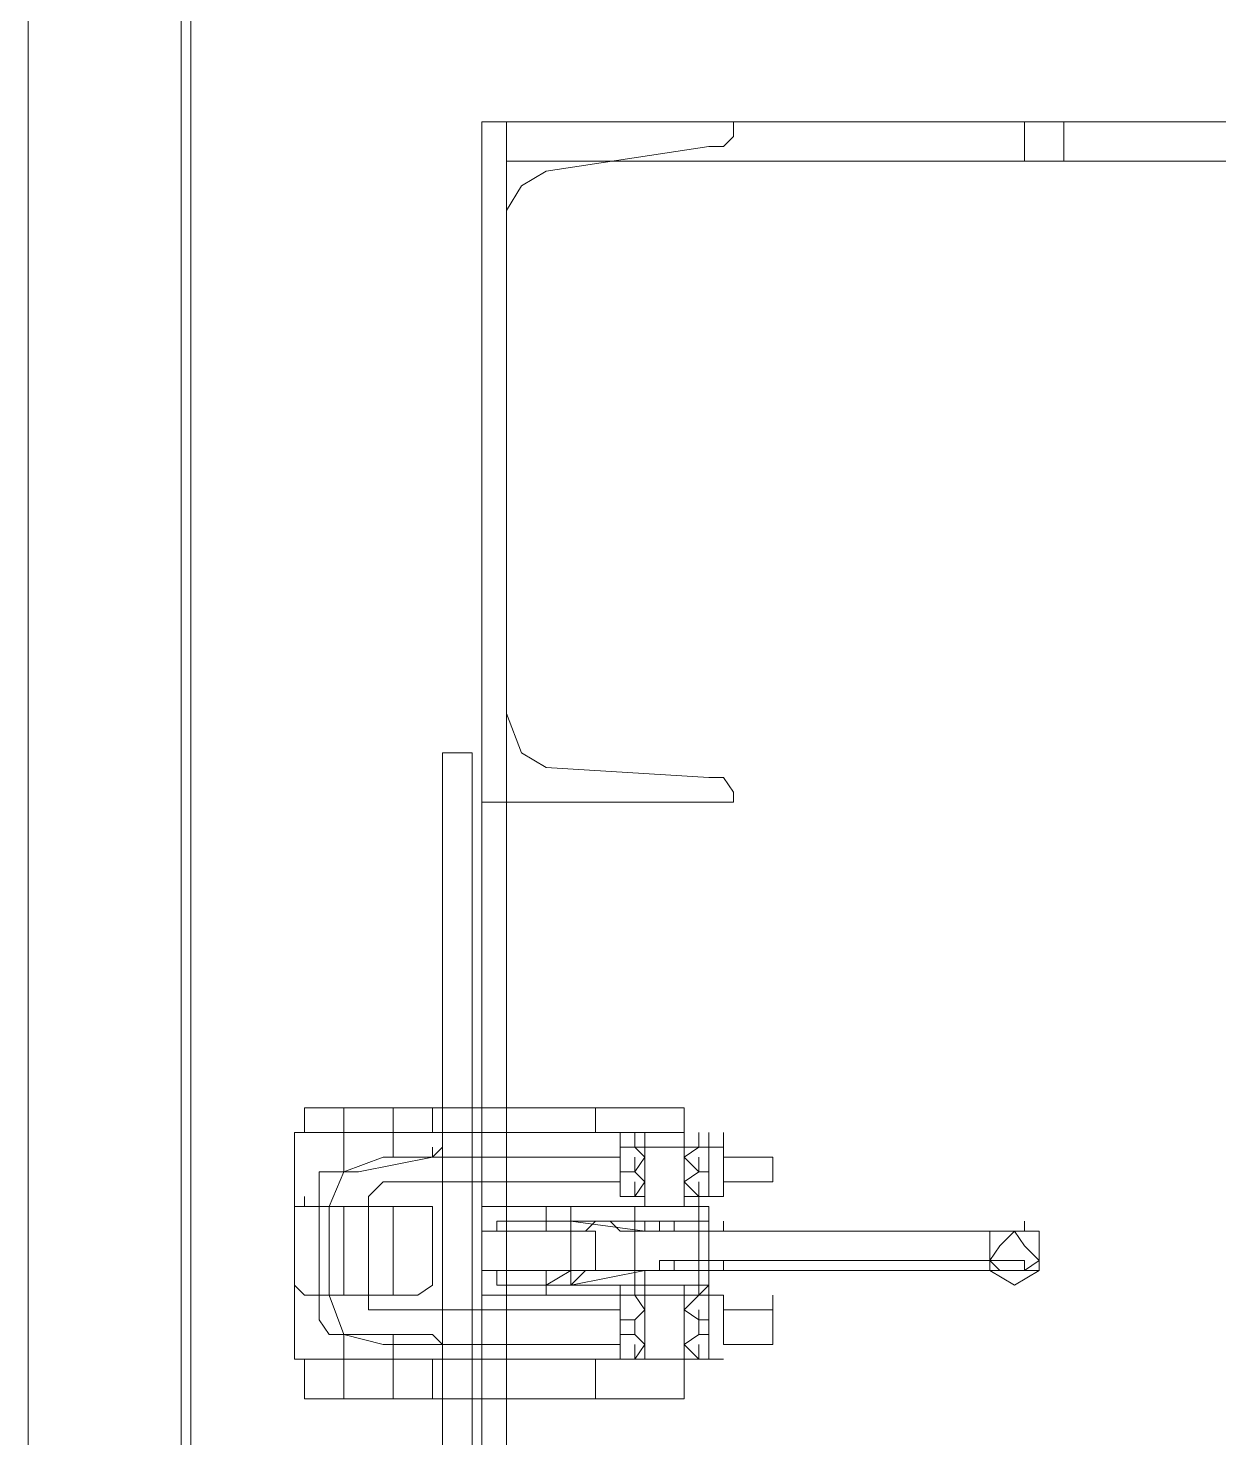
# Model space of a CAD drawing. Header units: millimetres. Extents: x 3220 to 226993, y 817 to 176024.
# Drawn here: x 157512.6 to 157861.8, y 147465.6 to 147879.2 of the extents above; entities that cross this region are included whole.
import ezdxf

# ---------------------------------------------------------------- set-up
doc = ezdxf.new("R2010")
doc.units = ezdxf.units.MM

# ---------------------------------------------------------------- blocks, each defined once
blk = doc.blocks.new('ligne broyage L 2')
at = {"color": 7, "linetype": 'Continuous', "lineweight": 5, "true_color": 0x000007}
for points in [[(-750.77, 10661.09), (-750.77, 12956.81)], [(-747.88, 10656.75), (-747.88, 12956.81)], [(-662.53, 11646.21), (-662.53, 11342.43), (-662.53, 11342.43)], [(-662.53, 11646.21), (-655.3, 11646.21), (-655.3, 11646.21)], [(-109.94, 11646.21), (-655.3, 11646.21), (-655.3, 11646.21)], [(-655.3, 11634.64), (-655.3, 11646.21)], [(-655.3, 11327.96), (-655.3, 11646.21), (-655.3, 11646.21)], [(-643.73, 11631.74), (-595.99, 11638.97), (-591.65, 11638.97), (-588.76, 11641.87), (-588.76, 11646.21)], [(-503.41, 11646.21), (-503.41, 11634.64)], [(-491.84, 11634.64), (-491.84, 11646.21)], [(-109.94, 11634.64), (-655.3, 11634.64)], [(-643.73, 11631.74), (-650.96, 11627.4), (-655.3, 11620.17)], [(-655.3, 11472.62), (-655.3, 11620.17)], [(-655.3, 11472.62), (-650.96, 11461.05), (-643.73, 11456.71)], [(-665.43, 11461.05), (-674.11, 11461.05)], [(-674.11, 11349.66), (-674.11, 11461.05), (-674.11, 11461.05)], [(-665.43, 11461.05), (-665.43, 10342.84), (-665.43, 10342.84)], [(-588.76, 11446.58), (-588.76, 11449.47), (-591.65, 11453.81), (-595.99, 11453.81), (-643.73, 11456.71)], [(-662.53, 11446.58), (-588.76, 11446.58)], [(-677, 11356.89), (-714.61, 11356.89)], [(-714.61, 11356.89), (-714.61, 11349.66)], [(-703.04, 11356.89), (-703.04, 11349.66)], [(-688.57, 11349.66), (-688.57, 11356.89)], [(-677, 11356.89), (-603.22, 11356.89), (-603.22, 11349.66), (-655.3, 11349.66)], [(-677, 11356.89), (-677, 11349.66)], [(-629.26, 11356.89), (-629.26, 11349.66)], [(-674.11, 11345.32), (-674.11, 11349.66), (-717.5, 11349.66), (-717.5, 11283.12)], [(-703.04, 11349.66), (-703.04, 11338.09)], [(-688.57, 11342.43), (-688.57, 11349.66)], [(-674.11, 11349.66), (-655.3, 11349.66), (-655.3, 11349.66)], [(-622.03, 11345.32), (-622.03, 11349.66)], [(-622.03, 11345.32), (-622.03, 11349.66)], [(-622.03, 11345.32), (-622.03, 11349.66), (-622.03, 11349.66)], [(-617.69, 11345.32), (-617.69, 11349.66), (-617.69, 11349.66)], [(-614.8, 11345.32), (-614.8, 11349.66)], [(-614.8, 11345.32), (-614.8, 11349.66)], [(-603.22, 11345.32), (-603.22, 11349.66)], [(-598.88, 11345.32), (-598.88, 11349.66)], [(-598.88, 11345.32), (-598.88, 11349.66)], [(-595.99, 11345.32), (-595.99, 11349.66)], [(-595.99, 11345.32), (-595.99, 11349.66)], [(-591.65, 11345.32), (-591.65, 11349.66)], [(-707.38, 11338.09), (-698.7, 11338.09), (-677, 11342.43), (-674.11, 11345.32)], [(-691.47, 11342.43), (-703.04, 11338.09), (-707.38, 11327.96)], [(-622.03, 11342.43), (-691.47, 11342.43)], [(-677, 11342.43), (-677, 11345.32), (-677, 11345.32)], [(-674.11, 11345.32), (-674.11, 11287.46), (-674.11, 11287.46)], [(-662.53, 11316.39), (-662.53, 11342.43), (-662.53, 11342.43)], [(-622.03, 11342.43), (-622.03, 11345.32)], [(-622.03, 11342.43), (-622.03, 11345.32), (-622.03, 11345.32)], [(-622.03, 11342.43), (-622.03, 11345.32), (-622.03, 11345.32)], [(-622.03, 11345.32), (-622.03, 11342.43), (-622.03, 11342.43)], [(-622.03, 11342.43), (-622.03, 11345.32), (-617.69, 11345.32)], [(-622.03, 11345.32), (-617.69, 11345.32), (-614.8, 11342.43), (-617.69, 11338.09)], [(-622.03, 11342.43), (-622.03, 11345.32), (-622.03, 11345.32)], [(-622.03, 11338.09), (-622.03, 11342.43), (-622.03, 11342.43)], [(-622.03, 11338.09), (-622.03, 11342.43)], [(-622.03, 11338.09), (-622.03, 11342.43), (-622.03, 11342.43)], [(-622.03, 11335.19), (-622.03, 11342.43), (-622.03, 11342.43)], [(-622.03, 11342.43), (-622.03, 11335.19), (-622.03, 11335.19)], [(-622.03, 11342.43), (-622.03, 11338.09), (-617.69, 11338.09)], [(-617.69, 11345.32), (-614.8, 11342.43)], [(-617.69, 11345.32), (-614.8, 11345.32)], [(-617.69, 11338.09), (-617.69, 11342.43), (-617.69, 11342.43)], [(-617.69, 11338.09), (-617.69, 11342.43), (-617.69, 11342.43)], [(-614.8, 11342.43), (-614.8, 11345.32)], [(-614.8, 11342.43), (-614.8, 11345.32), (-614.8, 11345.32)], [(-614.8, 11327.96), (-614.8, 11345.32)], [(-614.8, 11345.32), (-614.8, 11327.96), (-614.8, 11327.96)], [(-603.22, 11345.32), (-614.8, 11345.32)], [(-614.8, 11335.19), (-614.8, 11342.43), (-614.8, 11342.43)], [(-614.8, 11342.43), (-614.8, 11335.19), (-614.8, 11335.19)], [(-603.22, 11342.43), (-603.22, 11345.32), (-603.22, 11345.32)], [(-603.22, 11342.43), (-603.22, 11345.32)], [(-603.22, 11345.32), (-603.22, 11342.43), (-603.22, 11342.43)], [(-603.22, 11345.32), (-603.22, 11327.96)], [(-603.22, 11345.32), (-603.22, 11327.96), (-603.22, 11327.96)], [(-603.22, 11345.32), (-598.88, 11345.32)], [(-603.22, 11342.43), (-598.88, 11345.32), (-595.99, 11345.32)], [(-603.22, 11335.19), (-603.22, 11342.43), (-603.22, 11342.43)], [(-603.22, 11342.43), (-603.22, 11335.19), (-603.22, 11335.19)], [(-603.22, 11342.43), (-598.88, 11338.09), (-598.88, 11338.09)], [(-595.99, 11342.43), (-595.99, 11345.32), (-598.88, 11345.32)], [(-595.99, 11342.43), (-595.99, 11338.09), (-598.88, 11338.09)], [(-598.88, 11338.09), (-598.88, 11342.43), (-598.88, 11342.43)], [(-598.88, 11338.09), (-598.88, 11342.43)], [(-595.99, 11345.32), (-595.99, 11342.43)], [(-595.99, 11345.32), (-591.65, 11345.32), (-591.65, 11345.32)], [(-595.99, 11342.43), (-595.99, 11345.32), (-595.99, 11345.32)], [(-595.99, 11338.09), (-595.99, 11342.43)], [(-595.99, 11335.19), (-595.99, 11342.43), (-595.99, 11342.43)], [(-595.99, 11338.09), (-595.99, 11342.43)], [(-595.99, 11342.43), (-595.99, 11335.19), (-595.99, 11335.19)], [(-591.65, 11330.85), (-591.65, 11345.32), (-591.65, 11345.32)], [(-591.65, 11342.43), (-577.19, 11342.43), (-577.19, 11342.43)], [(-591.65, 11342.43), (-591.65, 11330.85), (-591.65, 11330.85)], [(-707.38, 11338.09), (-710.27, 11338.09), (-710.27, 11335.19)], [(-622.03, 11335.19), (-622.03, 11338.09), (-622.03, 11338.09)], [(-622.03, 11335.19), (-622.03, 11338.09)], [(-617.69, 11338.09), (-622.03, 11338.09)], [(-622.03, 11335.19), (-622.03, 11338.09), (-622.03, 11338.09)], [(-622.03, 11338.09), (-622.03, 11335.19), (-622.03, 11335.19)], [(-617.69, 11338.09), (-614.8, 11335.19), (-614.8, 11335.19)], [(-614.8, 11335.19), (-617.69, 11338.09), (-617.69, 11338.09)], [(-614.8, 11335.19), (-614.8, 11338.09)], [(-614.8, 11335.19), (-614.8, 11338.09), (-614.8, 11338.09)], [(-603.22, 11335.19), (-603.22, 11338.09)], [(-595.99, 11330.85), (-595.99, 11338.09), (-598.88, 11338.09), (-603.22, 11335.19)], [(-595.99, 11338.09), (-595.99, 11335.19)], [(-710.27, 11297.58), (-710.27, 11335.19), (-710.27, 11335.19)], [(-691.47, 11335.19), (-695.8, 11330.85), (-695.8, 11327.96)], [(-691.47, 11335.19), (-622.03, 11335.19)], [(-622.03, 11330.85), (-622.03, 11335.19)], [(-622.03, 11330.85), (-622.03, 11335.19)], [(-622.03, 11335.19), (-622.03, 11330.85), (-622.03, 11330.85)], [(-617.69, 11330.85), (-622.03, 11330.85), (-622.03, 11335.19)], [(-622.03, 11330.85), (-622.03, 11335.19), (-622.03, 11335.19)], [(-617.69, 11330.85), (-614.8, 11335.19)], [(-617.69, 11330.85), (-617.69, 11335.19), (-617.69, 11335.19)], [(-617.69, 11330.85), (-617.69, 11335.19), (-617.69, 11335.19)], [(-614.8, 11330.85), (-614.8, 11335.19)], [(-614.8, 11330.85), (-614.8, 11335.19), (-614.8, 11335.19)], [(-603.22, 11335.19), (-598.88, 11330.85), (-598.88, 11330.85)], [(-603.22, 11330.85), (-603.22, 11335.19)], [(-598.88, 11330.85), (-598.88, 11335.19)], [(-598.88, 11330.85), (-598.88, 11335.19), (-598.88, 11335.19)], [(-595.99, 11330.85), (-595.99, 11335.19)], [(-595.99, 11330.85), (-595.99, 11335.19)], [(-595.99, 11330.85), (-595.99, 11335.19), (-595.99, 11335.19)], [(-595.99, 11330.85), (-595.99, 11335.19), (-595.99, 11335.19)], [(-591.65, 11330.85), (-591.65, 11335.19)], [(-591.65, 11335.19), (-577.19, 11335.19), (-577.19, 11335.19)], [(-714.61, 11327.96), (-714.61, 11330.85)], [(-662.53, 11327.96), (-662.53, 11330.85)], [(-662.53, 11327.96), (-662.53, 11330.85), (-662.53, 11330.85)], [(-617.69, 11330.85), (-622.03, 11330.85), (-622.03, 11330.85)], [(-614.8, 11330.85), (-617.69, 11330.85)], [(-603.22, 11330.85), (-595.99, 11330.85), (-595.99, 11330.85)], [(-603.22, 11327.96), (-603.22, 11330.85)], [(-598.88, 11330.85), (-595.99, 11330.85)], [(-598.88, 11327.96), (-598.88, 11330.85)], [(-591.65, 11330.85), (-595.99, 11330.85), (-595.99, 11330.85)], [(-717.5, 11327.96), (-717.5, 11304.82)], [(-714.61, 11327.96), (-717.5, 11327.96), (-717.5, 11327.96)], [(-714.61, 11327.96), (-707.38, 11327.96)], [(-707.38, 11327.96), (-707.38, 11301.92)], [(-703.04, 11327.96), (-707.38, 11327.96), (-707.38, 11327.96)], [(-707.38, 11301.92), (-707.38, 11327.96), (-707.38, 11327.96)], [(-703.04, 11301.92), (-703.04, 11327.96), (-688.57, 11327.96)], [(-695.8, 11301.92), (-695.8, 11327.96)], [(-695.8, 11327.96), (-695.8, 11301.92), (-695.8, 11301.92)], [(-688.57, 11327.96), (-688.57, 11301.92)], [(-688.57, 11327.96), (-681.34, 11327.96)], [(-677, 11323.62), (-677, 11327.96), (-681.34, 11327.96)], [(-655.3, 11327.96), (-662.53, 11327.96)], [(-662.53, 11316.39), (-662.53, 11327.96)], [(-655.3, 11320.73), (-655.3, 11327.96), (-655.3, 11327.96)], [(-655.3, 11327.96), (-643.73, 11327.96)], [(-643.73, 11323.62), (-643.73, 11327.96)], [(-643.73, 11323.62), (-643.73, 11327.96)], [(-643.73, 11327.96), (-598.88, 11327.96), (-598.88, 11327.96)], [(-643.73, 11327.96), (-643.73, 11320.73), (-643.73, 11320.73)], [(-636.5, 11323.62), (-636.5, 11327.96), (-636.5, 11327.96)], [(-617.69, 11301.92), (-617.69, 11327.96), (-617.69, 11327.96)], [(-617.69, 11327.96), (-614.8, 11327.96)], [(-598.88, 11327.96), (-603.22, 11327.96)], [(-598.88, 11327.96), (-598.88, 11301.92), (-598.88, 11301.92)], [(-595.99, 11327.96), (-598.88, 11327.96)], [(-595.99, 11316.39), (-595.99, 11327.96), (-595.99, 11327.96)], [(-677, 11323.62), (-677, 11304.82)], [(-662.53, 11320.73), (-662.53, 11323.62), (-662.53, 11323.62)], [(-662.53, 11320.73), (-662.53, 11323.62), (-662.53, 11323.62)], [(-658.19, 11323.62), (-658.19, 11320.73)], [(-643.73, 11323.62), (-658.19, 11323.62)], [(-614.8, 11323.62), (-643.73, 11323.62)], [(-614.8, 11320.73), (-622.03, 11320.73), (-624.92, 11323.62), (-643.73, 11323.62)], [(-643.73, 11323.62), (-636.5, 11323.62), (-636.5, 11323.62)], [(-636.5, 11323.62), (-636.5, 11320.73), (-636.5, 11320.73)], [(-636.5, 11323.62), (-636.5, 11320.73)], [(-595.99, 11320.73), (-614.8, 11320.73), (-636.5, 11323.62)], [(-629.26, 11323.62), (-632.16, 11320.73), (-632.16, 11320.73)], [(-617.69, 11323.62), (-617.69, 11304.82)], [(-614.8, 11323.62), (-595.99, 11323.62)], [(-614.8, 11323.62), (-614.8, 11320.73)], [(-610.46, 11320.73), (-610.46, 11323.62)], [(-606.12, 11320.73), (-606.12, 11323.62)], [(-606.12, 11320.73), (-606.12, 11323.62)], [(-595.99, 11320.73), (-595.99, 11323.62)], [(-595.99, 11320.73), (-595.99, 11323.62)], [(-591.65, 11320.73), (-591.65, 11323.62)], [(-503.41, 11320.73), (-503.41, 11323.62)], [(-658.19, 11320.73), (-662.53, 11320.73), (-662.53, 11320.73)], [(-658.19, 11320.73), (-640.83, 11320.73), (-640.83, 11320.73)], [(-655.3, 11320.73), (-655.3, 11309.15), (-655.3, 11309.15)], [(-629.26, 11320.73), (-643.73, 11320.73), (-643.73, 11320.73)], [(-636.5, 11320.73), (-636.5, 11309.15), (-636.5, 11309.15)], [(-629.26, 11320.73), (-629.26, 11309.15)], [(-614.8, 11320.73), (-610.46, 11320.73), (-610.46, 11320.73)], [(-610.46, 11320.73), (-595.99, 11320.73), (-595.99, 11320.73)], [(-510.64, 11320.73), (-595.99, 11320.73)], [(-510.64, 11320.73), (-595.99, 11320.73)], [(-595.99, 11320.73), (-595.99, 11309.15)], [(-510.64, 11320.73), (-503.41, 11320.73)], [(-510.64, 11320.73), (-499.07, 11320.73), (-499.07, 11309.15)], [(-662.53, 11316.39), (-662.53, 11312.05)], [(-595.99, 11316.39), (-595.99, 11312.05)], [(-662.53, 11309.15), (-662.53, 11312.05), (-662.53, 11312.05)], [(-662.53, 11304.82), (-662.53, 11312.05)], [(-662.53, 11309.15), (-662.53, 11312.05), (-662.53, 11312.05)], [(-662.53, 11287.46), (-662.53, 11312.05), (-662.53, 11312.05)], [(-662.53, 11309.15), (-658.19, 11309.15)], [(-658.19, 11309.15), (-658.19, 11304.82)], [(-640.83, 11309.15), (-658.19, 11309.15), (-658.19, 11309.15)], [(-655.3, 11301.92), (-655.3, 11309.15), (-655.3, 11309.15)], [(-643.73, 11309.15), (-636.5, 11309.15), (-636.5, 11309.15)], [(-643.73, 11304.82), (-643.73, 11309.15)], [(-643.73, 11309.15), (-643.73, 11304.82)], [(-643.73, 11309.15), (-643.73, 11304.82), (-643.73, 11304.82)], [(-643.73, 11304.82), (-636.5, 11304.82), (-632.16, 11309.15), (-614.8, 11309.15)], [(-643.73, 11304.82), (-636.5, 11309.15), (-636.5, 11304.82)], [(-643.73, 11309.15), (-643.73, 11301.92), (-643.73, 11301.92)], [(-636.5, 11309.15), (-636.5, 11312.05)], [(-636.5, 11309.15), (-636.5, 11312.05)], [(-629.26, 11309.15), (-636.5, 11309.15), (-636.5, 11309.15)], [(-636.5, 11309.15), (-636.5, 11304.82)], [(-636.5, 11304.82), (-614.8, 11309.15), (-595.99, 11309.15)], [(-632.16, 11309.15), (-629.26, 11309.15)], [(-610.46, 11309.15), (-614.8, 11309.15), (-614.8, 11309.15)], [(-614.8, 11304.82), (-614.8, 11309.15)], [(-610.46, 11312.05), (-595.99, 11312.05), (-595.99, 11312.05)], [(-610.46, 11312.05), (-610.46, 11309.15)], [(-510.64, 11312.05), (-595.99, 11312.05)], [(-595.99, 11312.05), (-595.99, 11309.15), (-595.99, 11309.15)], [(-595.99, 11304.82), (-595.99, 11312.05), (-595.99, 11312.05)], [(-595.99, 11309.15), (-510.64, 11309.15)], [(-595.99, 11304.82), (-595.99, 11309.15)], [(-591.65, 11312.05), (-591.65, 11309.15), (-591.65, 11309.15)], [(-510.64, 11312.05), (-503.41, 11312.05)], [(-499.07, 11309.15), (-510.64, 11309.15)], [(-503.41, 11309.15), (-503.41, 11312.05)], [(-717.5, 11304.82), (-714.61, 11301.92), (-714.61, 11301.92)], [(-681.34, 11301.92), (-677, 11304.82), (-677, 11304.82)], [(-662.53, 11304.82), (-662.53, 11301.92), (-662.53, 11301.92)], [(-658.19, 11304.82), (-643.73, 11304.82)], [(-643.73, 11304.82), (-595.99, 11304.82), (-595.99, 11304.82)], [(-622.03, 11301.92), (-622.03, 11304.82)], [(-622.03, 11301.92), (-622.03, 11304.82), (-622.03, 11304.82)], [(-622.03, 11301.92), (-622.03, 11304.82)], [(-617.69, 11301.92), (-617.69, 11304.82), (-617.69, 11304.82)], [(-614.8, 11301.92), (-614.8, 11304.82)], [(-603.22, 11301.92), (-603.22, 11304.82)], [(-603.22, 11301.92), (-603.22, 11304.82)], [(-598.88, 11301.92), (-598.88, 11304.82)], [(-595.99, 11304.82), (-598.88, 11301.92), (-598.88, 11301.92)], [(-595.99, 11301.92), (-595.99, 11304.82)], [(-703.04, 11301.92), (-714.61, 11301.92), (-714.61, 11301.92)], [(-707.38, 11301.92), (-703.04, 11290.35), (-691.47, 11287.46)], [(-703.04, 11301.92), (-681.34, 11301.92), (-681.34, 11301.92)], [(-695.8, 11301.92), (-695.8, 11297.58), (-691.47, 11297.58)], [(-655.3, 11301.92), (-662.53, 11301.92), (-662.53, 11301.92)], [(-655.3, 11301.92), (-643.73, 11301.92)], [(-655.3, 10934.49), (-655.3, 11301.92), (-655.3, 11301.92)], [(-643.73, 11301.92), (-598.88, 11301.92), (-598.88, 11301.92)], [(-622.03, 11297.58), (-622.03, 11301.92)], [(-622.03, 11297.58), (-622.03, 11301.92), (-622.03, 11301.92)], [(-614.8, 11301.92), (-622.03, 11301.92), (-622.03, 11301.92)], [(-622.03, 11297.58), (-622.03, 11301.92)], [(-617.69, 11301.92), (-622.03, 11301.92), (-622.03, 11301.92)], [(-622.03, 11301.92), (-622.03, 11297.58)], [(-622.03, 11294.69), (-617.69, 11294.69), (-614.8, 11297.58), (-617.69, 11301.92)], [(-617.69, 11301.92), (-614.8, 11297.58), (-614.8, 11297.58)], [(-614.8, 11301.92), (-617.69, 11301.92)], [(-614.8, 11297.58), (-614.8, 11301.92)], [(-614.8, 11301.92), (-614.8, 11283.12), (-603.22, 11283.12), (-603.22, 11301.92)], [(-614.8, 11297.58), (-614.8, 11301.92), (-614.8, 11301.92)], [(-614.8, 11301.92), (-614.8, 11283.12), (-614.8, 11283.12)], [(-614.8, 11297.58), (-614.8, 11301.92), (-614.8, 11301.92)], [(-603.22, 11297.58), (-603.22, 11301.92)], [(-603.22, 11301.92), (-598.88, 11301.92)], [(-603.22, 11301.92), (-603.22, 11283.12)], [(-603.22, 11301.92), (-598.88, 11301.92), (-603.22, 11297.58)], [(-598.88, 11301.92), (-595.99, 11301.92), (-595.99, 11301.92)], [(-595.99, 11301.92), (-598.88, 11301.92), (-598.88, 11301.92)], [(-595.99, 11301.92), (-591.65, 11301.92), (-591.65, 11301.92)], [(-595.99, 11301.92), (-595.99, 11297.58), (-595.99, 11297.58)], [(-595.99, 11297.58), (-595.99, 11301.92), (-595.99, 11301.92)], [(-595.99, 11294.69), (-595.99, 11301.92), (-595.99, 11301.92)], [(-591.65, 11297.58), (-591.65, 11301.92)], [(-577.19, 11297.58), (-577.19, 11301.92), (-577.19, 11301.92)], [(-710.27, 11297.58), (-710.27, 11294.69), (-707.38, 11290.35)], [(-622.03, 11297.58), (-691.47, 11297.58), (-691.47, 11297.58)], [(-622.03, 11297.58), (-622.03, 11287.46), (-622.03, 11287.46)], [(-622.03, 11294.69), (-622.03, 11297.58)], [(-622.03, 11287.46), (-622.03, 11297.58), (-622.03, 11297.58)], [(-622.03, 11297.58), (-622.03, 11294.69)], [(-614.8, 11297.58), (-614.8, 11287.46), (-614.8, 11287.46)], [(-614.8, 11283.12), (-614.8, 11297.58), (-614.8, 11297.58)], [(-603.22, 11297.58), (-603.22, 11287.46), (-603.22, 11287.46)], [(-603.22, 11297.58), (-598.88, 11294.69)], [(-603.22, 11287.46), (-603.22, 11297.58), (-603.22, 11297.58)], [(-598.88, 11294.69), (-598.88, 11297.58)], [(-595.99, 11297.58), (-595.99, 11287.46), (-595.99, 11287.46)], [(-595.99, 11287.46), (-595.99, 11297.58), (-595.99, 11297.58)], [(-591.65, 11287.46), (-591.65, 11297.58)], [(-577.19, 11297.58), (-591.65, 11297.58)], [(-591.65, 11297.58), (-591.65, 11287.46), (-591.65, 11287.46)], [(-622.03, 11290.35), (-622.03, 11294.69)], [(-622.03, 11294.69), (-622.03, 11290.35), (-622.03, 11290.35)], [(-622.03, 11290.35), (-622.03, 11294.69), (-622.03, 11294.69)], [(-617.69, 11294.69), (-617.69, 11290.35)], [(-617.69, 11290.35), (-617.69, 11294.69)], [(-598.88, 11290.35), (-598.88, 11294.69)], [(-598.88, 11294.69), (-598.88, 11290.35)], [(-598.88, 11294.69), (-595.99, 11294.69)], [(-598.88, 11290.35), (-598.88, 11294.69), (-598.88, 11294.69)], [(-595.99, 11294.69), (-595.99, 11290.35)], [(-595.99, 11290.35), (-595.99, 11294.69)], [(-677, 11290.35), (-707.38, 11290.35), (-707.38, 11290.35)], [(-703.04, 11290.35), (-703.04, 11283.12)], [(-688.57, 11283.12), (-688.57, 11290.35)], [(-674.11, 11283.12), (-674.11, 11287.46), (-677, 11290.35)], [(-674.11, 11287.46), (-674.11, 11290.35), (-674.11, 11290.35)], [(-622.03, 11287.46), (-622.03, 11290.35), (-622.03, 11290.35)], [(-622.03, 11287.46), (-622.03, 11290.35)], [(-622.03, 11287.46), (-622.03, 11290.35), (-617.69, 11290.35)], [(-622.03, 11287.46), (-622.03, 11290.35)], [(-617.69, 11290.35), (-614.8, 11287.46)], [(-614.8, 11287.46), (-617.69, 11290.35)], [(-614.8, 11287.46), (-614.8, 11290.35)], [(-603.22, 11287.46), (-603.22, 11290.35)], [(-603.22, 11287.46), (-598.88, 11290.35), (-595.99, 11290.35)], [(-595.99, 11290.35), (-595.99, 11287.46), (-595.99, 11287.46)], [(-595.99, 11287.46), (-595.99, 11290.35)], [(-591.65, 11287.46), (-591.65, 11290.35)], [(-577.19, 11287.46), (-577.19, 11290.35), (-577.19, 11290.35)], [(-691.47, 11287.46), (-622.03, 11287.46), (-622.03, 11287.46)], [(-662.53, 11287.46), (-662.53, 10946.06), (-662.53, 10946.06)], [(-622.03, 11283.12), (-622.03, 11287.46)], [(-622.03, 11283.12), (-622.03, 11287.46)], [(-614.8, 11287.46), (-617.69, 11283.12), (-622.03, 11283.12), (-622.03, 11287.46)], [(-622.03, 11283.12), (-622.03, 11287.46)], [(-622.03, 11283.12), (-622.03, 11287.46)], [(-617.69, 11283.12), (-617.69, 11287.46), (-617.69, 11287.46)], [(-614.8, 11283.12), (-614.8, 11287.46)], [(-603.22, 11283.12), (-603.22, 11287.46)], [(-595.99, 11287.46), (-595.99, 11283.12), (-598.88, 11283.12), (-603.22, 11287.46)], [(-603.22, 11283.12), (-603.22, 11287.46), (-603.22, 11287.46)], [(-603.22, 11287.46), (-603.22, 11283.12), (-603.22, 11283.12)], [(-598.88, 11283.12), (-598.88, 11287.46)], [(-598.88, 11283.12), (-598.88, 11287.46)], [(-595.99, 11283.12), (-595.99, 11287.46)], [(-595.99, 11283.12), (-595.99, 11287.46)], [(-595.99, 11283.12), (-595.99, 11287.46), (-595.99, 11287.46)], [(-595.99, 11283.12), (-595.99, 11287.46)], [(-591.65, 11287.46), (-577.19, 11287.46)], [(-674.11, 11283.12), (-717.5, 11283.12)], [(-714.61, 11283.12), (-714.61, 11271.54)], [(-703.04, 11283.12), (-703.04, 11271.54)], [(-688.57, 11271.54), (-688.57, 11283.12)], [(-677, 11283.12), (-677, 11271.54)], [(-674.11, 11283.12), (-617.69, 11283.12), (-617.69, 11283.12)], [(-674.11, 11283.12), (-674.11, 10934.49), (-674.11, 10934.49)], [(-603.22, 11283.12), (-603.22, 11271.54), (-655.3, 11271.54)], [(-629.26, 11283.12), (-629.26, 11271.54)], [(-617.69, 11283.12), (-622.03, 11283.12)], [(-614.8, 11283.12), (-617.69, 11283.12)], [(-598.88, 11283.12), (-603.22, 11283.12), (-603.22, 11283.12)], [(-595.99, 11283.12), (-598.88, 11283.12), (-598.88, 11283.12)], [(-591.65, 11283.12), (-595.99, 11283.12), (-595.99, 11283.12)], [(-714.61, 11271.54), (-655.3, 11271.54), (-655.3, 11271.54)]]:
    blk.add_lwpolyline(points, dxfattribs=at)
at = {"color": 7, "linetype": 'Continuous', "lineweight": 15, "true_color": 0x000007}
blk.add_lwpolyline([(-795.62, 12690.64), (-795.62, 10679.89), (-795.62, 10679.89)], dxfattribs=at)
at = {"color": 7, "linetype": 'Continuous', "lineweight": 5, "true_color": 0x000007}
for points in [[(-622.03, 11342.43), (-622.03, 11335.19)], [(-622.03, 11342.43), (-622.03, 11335.19)], [(-622.03, 11342.43), (-622.03, 11335.19)], [(-622.03, 11335.19), (-622.03, 11342.43)], [(-614.8, 11335.19), (-614.8, 11342.43)], [(-614.8, 11342.43), (-614.8, 11335.19)], [(-603.22, 11342.43), (-603.22, 11335.19)], [(-603.22, 11335.19), (-603.22, 11342.43)], [(-595.99, 11330.85), (-595.99, 11345.32)], [(-591.65, 11335.19), (-591.65, 11342.43)], [(-577.19, 11342.43), (-577.19, 11335.19), (-577.19, 11342.43), (-577.19, 11335.19)], [(-603.22, 11335.19), (-603.22, 11330.85)], [(-643.73, 11323.62), (-643.73, 11320.73)], [(-499.07, 11312.05), (-499.07, 11320.73), (-513.54, 11320.73), (-513.54, 11309.15), (-506.3, 11304.82), (-499.07, 11309.15)], [(-499.07, 11312.05), (-503.41, 11316.39), (-506.3, 11320.73), (-510.64, 11316.39), (-513.54, 11312.05), (-510.64, 11309.15), (-503.41, 11309.15)], [(-606.12, 11312.05), (-606.12, 11309.15)], [(-622.03, 11301.92), (-622.03, 11297.58)], [(-603.22, 11301.92), (-603.22, 11297.58)], [(-595.99, 11301.92), (-595.99, 11283.12)], [(-622.03, 11287.46), (-622.03, 11297.58)], [(-622.03, 11287.46), (-622.03, 11297.58), (-622.03, 11287.46), (-622.03, 11297.58)], [(-622.03, 11297.58), (-622.03, 11287.46)], [(-614.8, 11297.58), (-614.8, 11287.46)], [(-614.8, 11287.46), (-614.8, 11297.58)], [(-603.22, 11287.46), (-603.22, 11297.58)], [(-603.22, 11297.58), (-603.22, 11287.46)], [(-591.65, 11297.58), (-591.65, 11287.46)], [(-577.19, 11287.46), (-577.19, 11297.58)], [(-577.19, 11297.58), (-577.19, 11287.46)], [(-622.03, 11283.12), (-622.03, 11287.46)]]:
    blk.add_lwpolyline(points, close=True, dxfattribs=at)

msp = doc.modelspace()

# ---------------------------------------------------------------- block references
msp.add_blockref('ligne broyage L 2', (158308.23, 136205.53))

doc.saveas('drawing.dxf')
